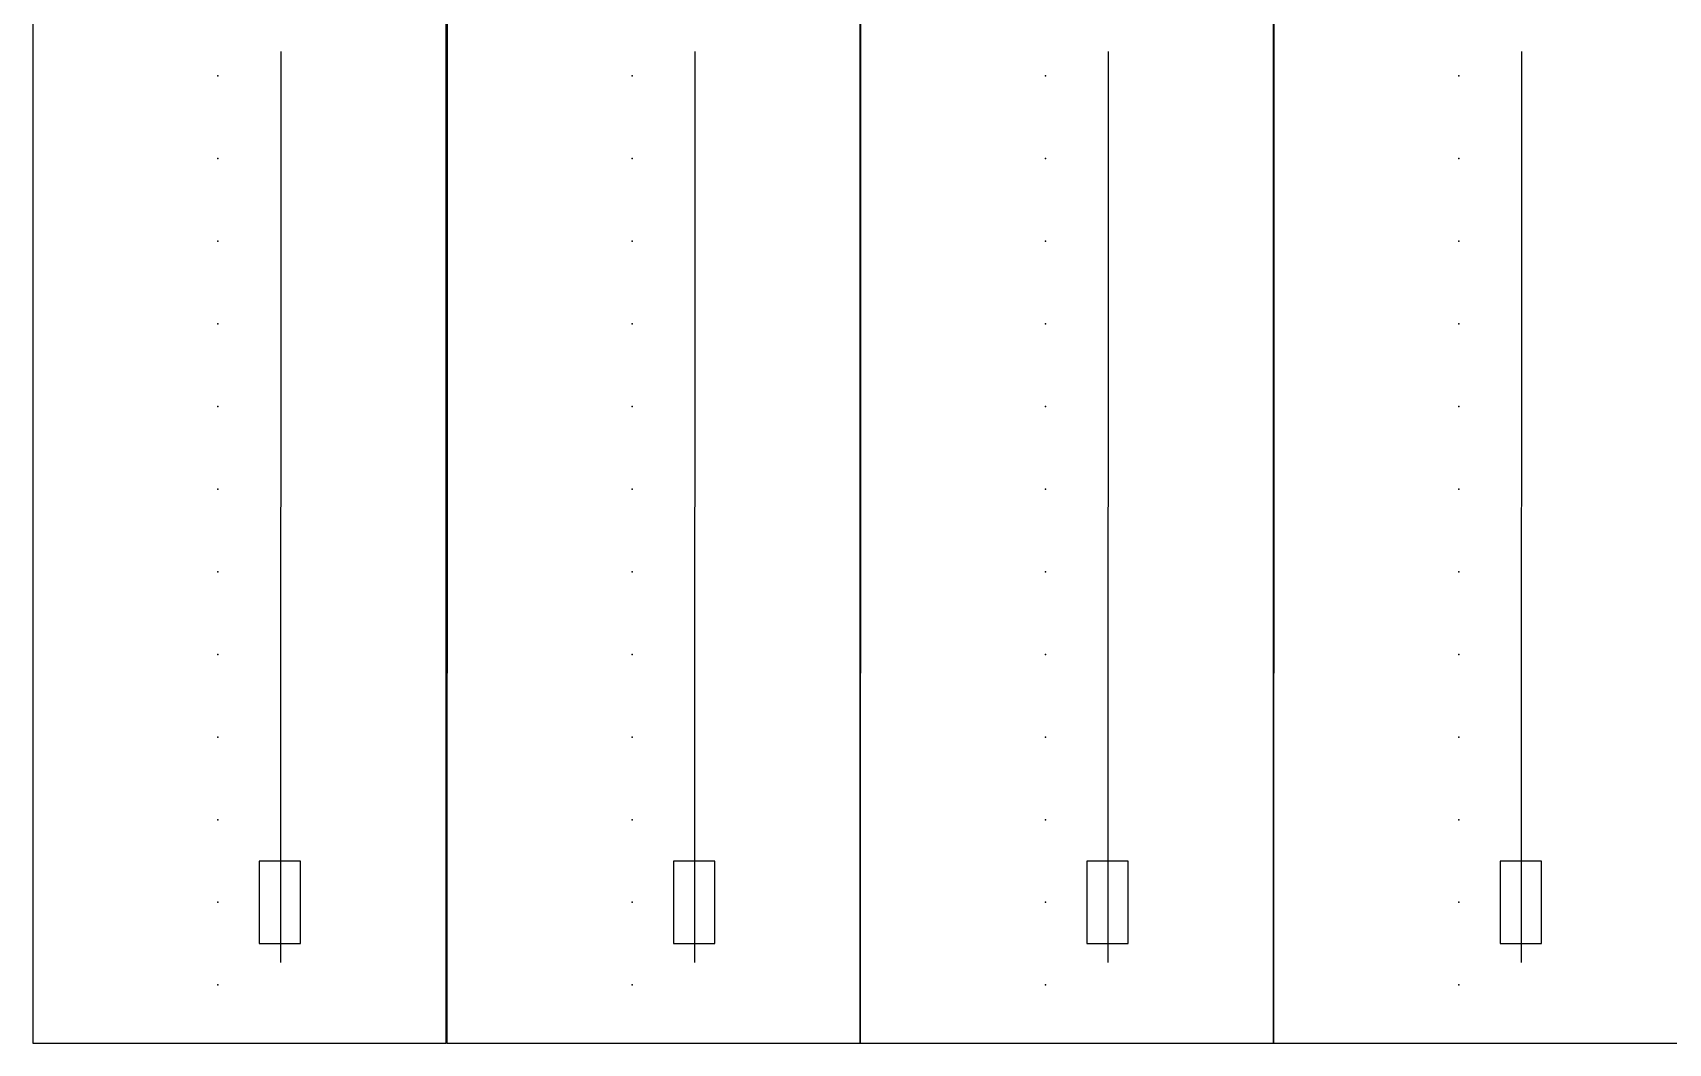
# Model space of a CAD drawing. Header units: inches. Extents: x 0 to 1600, y -1400 to 2600.
# Drawn here: x 0 to 395.7, y -1400 to -1155.5 of the extents above; entities that cross this region are included whole.
import ezdxf

# ---------------------------------------------------------------- set-up
doc = ezdxf.new("R2010")
doc.units = ezdxf.units.IN
doc.header["$MEASUREMENT"] = 0
doc.layers.get('0').update_dxf_attribs({"lineweight": 25, "true_color": 0xffffff})

msp = doc.modelspace()

# ---------------------------------------------------------------- linework, layer by layer
for p, q in [((100, -1400), (100, 1200)), ((200.22, -1400), (200.22, 1200)), ((300.22, -1400), (300.22, 1200)), ((0.04, -941.03), (0.04, -1221.03)), ((100.26, -941.03), (100.26, -1221.03)), ((200.26, -941.03), (200.26, -1221.03)), ((300.26, -941.03), (300.26, -1221.03)), ((60, -1160), (59.93, -1380.48)), ((160.22, -1160), (160.15, -1380.48)), ((260.22, -1160), (260.15, -1380.48)), ((360.22, -1160), (360.15, -1380.48)), ((0.04, -1221.03), (0, -1400)), ((100.26, -1221.03), (100.22, -1400)), ((200.26, -1221.03), (200.22, -1400)), ((300.26, -1221.03), (300.22, -1400)), ((54.81, -1355.89), (54.81, -1375.89)), ((64.81, -1355.89), (54.81, -1355.89)), ((64.81, -1375.89), (64.81, -1355.89)), ((155.02, -1355.89), (155.02, -1375.89)), ((165.02, -1355.89), (155.02, -1355.89)), ((165.02, -1375.89), (165.02, -1355.89)), ((255.02, -1355.89), (255.02, -1375.89)), ((265.02, -1355.89), (255.02, -1355.89)), ((265.02, -1375.89), (265.02, -1355.89)), ((355.02, -1355.89), (355.02, -1375.89)), ((365.02, -1355.89), (355.02, -1355.89)), ((365.02, -1375.89), (365.02, -1355.89)), ((54.81, -1375.89), (64.81, -1375.89)), ((155.02, -1375.89), (165.02, -1375.89)), ((255.02, -1375.89), (265.02, -1375.89)), ((355.02, -1375.89), (365.02, -1375.89)), ((0, -1400), (100, -1400)), ((100.22, -1400), (200.22, -1400)), ((200.22, -1400), (300.22, -1400)), ((300.22, -1400), (400.22, -1400))]:
    msp.add_line(p, q)
for p in [(44.81, -1165.89), (145.02, -1165.89), (245.02, -1165.89), (345.02, -1165.89), (44.81, -1185.89), (145.02, -1185.89), (245.02, -1185.89), (345.02, -1185.89), (44.81, -1205.89), (145.02, -1205.89), (245.02, -1205.89), (345.02, -1205.89), (44.81, -1225.89), (145.02, -1225.89), (245.02, -1225.89), (345.02, -1225.89), (44.81, -1245.89), (145.02, -1245.89), (245.02, -1245.89), (345.02, -1245.89), (44.81, -1265.89), (145.02, -1265.89), (245.02, -1265.89), (345.02, -1265.89), (44.81, -1285.89), (145.02, -1285.89), (245.02, -1285.89), (345.02, -1285.89), (44.81, -1305.89), (145.02, -1305.89), (245.02, -1305.89), (345.02, -1305.89), (44.81, -1325.89), (145.02, -1325.89), (245.02, -1325.89), (345.02, -1325.89), (44.81, -1345.89), (145.02, -1345.89), (245.02, -1345.89), (345.02, -1345.89), (44.81, -1365.89), (145.02, -1365.89), (245.02, -1365.89), (345.02, -1365.89), (44.81, -1385.89), (145.02, -1385.89), (245.02, -1385.89), (345.02, -1385.89)]:
    msp.add_point(p)

doc.saveas('drawing.dxf')
